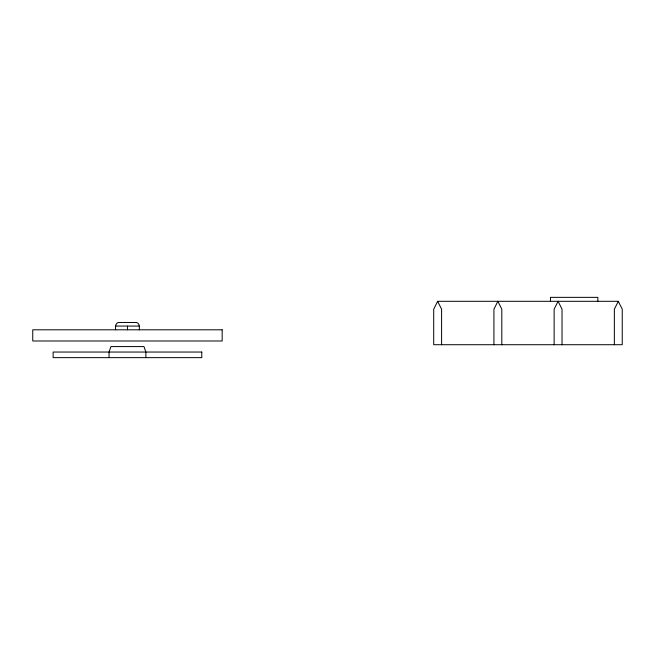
<?xml version="1.0" encoding="UTF-8"?>
<svg xmlns="http://www.w3.org/2000/svg" width="655" height="655" viewBox="0 0 655 655"><rect width="100%" height="100%" fill="white"/><g stroke="black" fill="none" stroke-linecap="round" stroke-linejoin="round"><path stroke-width="0.98" d="M115.624 329.801C115.419 327.23 115.174 323.308 118.383 322.473L136.535 322.473C139.752 323.308 139.507 327.23 139.302 329.801M437.646 301.308L433.7 309.201L433.7 344.718L622.25 344.718L622.25 309.201L618.304 301.308L437.646 301.308L441.593 309.201L441.593 344.718M618.304 301.308L614.357 309.201L614.357 344.718M115.624 326.075L139.302 326.075M597.851 301.39L597.851 297.362L550.495 297.362L550.495 301.39M562.031 344.718L562.031 309.201L558.085 301.308L554.138 309.201L554.138 344.718M501.812 344.718L501.812 309.201L497.865 301.308L493.919 309.201L493.919 344.718M145.86 357.638L145.86 352.046L143.994 346.577L110.924 346.577L109.066 352.046L109.066 357.638M127.463 326.075L127.463 329.801M222.168 329.801L32.75 329.801L32.75 340.985L222.168 340.985L222.168 329.801M201.789 352.046L53.129 352.046L53.129 357.638L201.789 357.638L201.789 352.046"/></g></svg>
